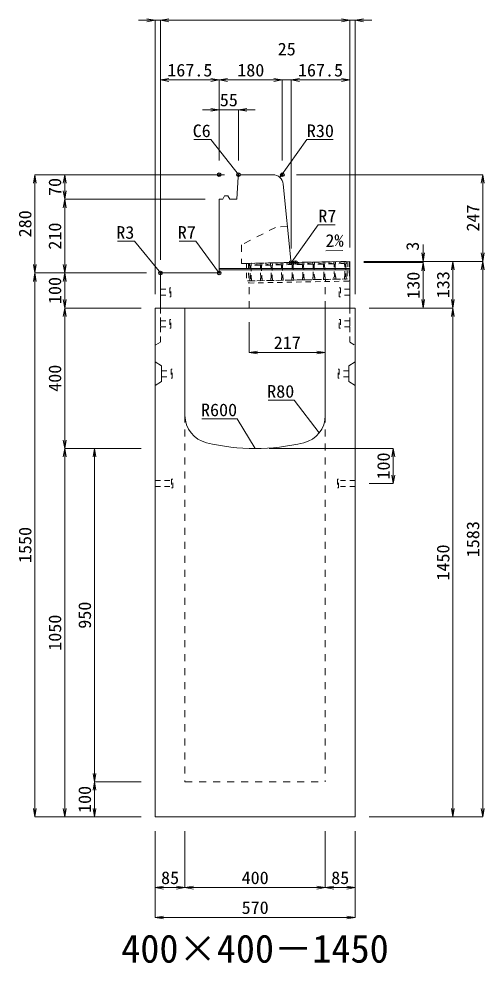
# Model space of a CAD drawing. Units: millimetres at full size; some dimension numbers follow another scale. Extents: x -18734 to 51600, y -18820 to 17820.
# Drawn here: x 39376 to 40703, y -8086 to -5396 of the extents above; entities that cross this region are included whole.
import ezdxf
from ezdxf.enums import TextEntityAlignment as Align

# ---------------------------------------------------------------- set-up
doc = ezdxf.new("R2010")
doc.units = ezdxf.units.MM
doc.header["$LTSCALE"] = 20
doc.header["$PDMODE"] = 32
doc.header["$PDSIZE"] = 10
doc.linetypes.add('USER1', pattern=[2, 1, -1])
doc.linetypes.add('USER2', pattern=[1.35, 0.75, -0.6])
for name, color, linetype, lineweight in [('インサート', 3, 'USER2', 9), ('グレーチング', 7, 'USER2', 5), ('受枠', 3, 'USER2', 9), ('寸法線', 7, 'Continuous', 13), ('引出線', 4, 'Continuous', 13), ('本体', 2, 'Continuous', 13), ('目地', 132, 'Continuous', 5)]:
    doc.layers.add(name, color=color, linetype=linetype, lineweight=lineweight)
doc.layers.add('作業エリア', color=11, linetype='Continuous')
doc.layers.add('文字', color=7, linetype='Continuous')
doc.styles.add('ＭＳ 明朝', font='')
doc.styles.get('ＭＳ 明朝').set_extended_font_data('MS Mincho')

# ---------------------------------------------------------------- blocks, each defined once
blk = doc.blocks.new('open_arrow')
at = {"color": 0, "linetype": 'Continuous', "lineweight": -2}
blk.add_lwpolyline([(7.5, 1.25), (0, 0), (7.5, -1.25)], dxfattribs=at)

msp = doc.modelspace()

# ---------------------------------------------------------------- linework, layer by layer
at = {"layer": 'インサート'}
for p, q in [((39780, -6166.5), (39807, -6166.5)), ((39780, -6166.5), (39780, -6183.5)), ((39780, -6183.5), (39807, -6183.5)), ((39810, -6162.5), (39807, -6162.5)), ((39807, -6162.5), (39807, -6187.5)), ((39807, -6187.5), (39810, -6187.5)), ((39810, -6187.5), (39810, -6162.5)), ((40290, -6162.5), (40293, -6162.5)), ((40290, -6187.5), (40290, -6162.5)), ((40293, -6187.5), (40290, -6187.5)), ((40293, -6162.5), (40293, -6187.5)), ((40320, -6166.5), (40293, -6166.5)), ((40320, -6183.5), (40293, -6183.5)), ((40320, -6166.5), (40320, -6183.5)), ((39780, -6256.5), (39807, -6256.5)), ((39780, -6256.5), (39780, -6273.5)), ((39810, -6252.5), (39807, -6252.5)), ((39807, -6252.5), (39807, -6277.5)), ((39810, -6277.5), (39810, -6252.5)), ((40290, -6252.5), (40293, -6252.5)), ((40290, -6277.5), (40290, -6252.5)), ((40293, -6252.5), (40293, -6277.5)), ((40320, -6256.5), (40293, -6256.5)), ((40320, -6256.5), (40320, -6273.5)), ((39780, -6273.5), (39807, -6273.5)), ((39807, -6277.5), (39810, -6277.5)), ((40293, -6277.5), (40290, -6277.5)), ((40320, -6273.5), (40293, -6273.5)), ((39783.2, -6398.5), (39810.2, -6398.5)), ((39783.2, -6398.5), (39783.2, -6415.5)), ((39813.2, -6394.5), (39810.2, -6394.5)), ((39810.2, -6394.5), (39810.2, -6419.5)), ((39813.2, -6419.5), (39813.2, -6394.5)), ((40286.8, -6394.5), (40289.8, -6394.5)), ((40286.8, -6419.5), (40286.8, -6394.5)), ((40289.8, -6394.5), (40289.8, -6419.5)), ((40316.8, -6398.5), (40289.8, -6398.5)), ((40316.8, -6398.5), (40316.8, -6415.5)), ((39783.2, -6415.5), (39810.2, -6415.5)), ((39810.2, -6419.5), (39813.2, -6419.5)), ((40289.8, -6419.5), (40286.8, -6419.5)), ((40316.8, -6415.5), (40289.8, -6415.5)), ((39765, -6711.5), (39812, -6711.5)), ((39765, -6711.5), (39765, -6728.5)), ((39815, -6707.5), (39812, -6707.5)), ((39812, -6707.5), (39812, -6732.5)), ((39815, -6732.5), (39815, -6707.5)), ((40288, -6707.5), (40285, -6707.5)), ((40285, -6707.5), (40285, -6732.5)), ((40288, -6732.5), (40288, -6707.5)), ((40335, -6711.5), (40288, -6711.5)), ((40335, -6728.5), (40335, -6711.5)), ((39765, -6728.5), (39812, -6728.5)), ((39812, -6732.5), (39815, -6732.5)), ((40285, -6732.5), (40288, -6732.5)), ((40335, -6728.5), (40288, -6728.5))]:
    msp.add_line(p, q, dxfattribs=at)
at = {"layer": 'グレーチング'}
for p, q in [((40033.97, -6092.54), (40308.92, -6087.21)), ((40064.08, -6097.95), (40038.97, -6092.44)), ((40064.08, -6097.95), (40039.08, -6098.44)), ((40094.07, -6097.37), (40068.96, -6091.86)), ((40094.07, -6097.37), (40069.08, -6097.86)), ((40124.07, -6096.79), (40098.96, -6091.28)), ((40124.07, -6096.79), (40099.07, -6097.28)), ((40154.06, -6096.21), (40128.95, -6090.7)), ((40154.06, -6096.21), (40129.07, -6096.7)), ((40184.06, -6095.63), (40158.95, -6090.12)), ((40184.06, -6095.63), (40159.06, -6096.12)), ((40214.05, -6095.05), (40188.94, -6089.54)), ((40214.05, -6095.05), (40189.06, -6095.54)), ((40244.05, -6094.47), (40218.93, -6088.96)), ((40244.05, -6094.47), (40219.05, -6094.95)), ((40274.04, -6093.89), (40248.93, -6088.38)), ((40274.04, -6093.89), (40249.05, -6094.37)), ((40304.04, -6093.31), (40278.92, -6087.8)), ((40304.04, -6093.31), (40279.04, -6093.79)), ((40034.94, -6142.53), (40309.89, -6137.21))]:
    msp.add_line(p, q, dxfattribs=at)
for points in [[(40033.97, -6092.54), (40038.97, -6092.44), (40039.08, -6098.44), (40038.1, -6099.46), (40038.8, -6135.45), (40039.82, -6136.43), (40039.94, -6142.43), (40034.94, -6142.53), (40034.82, -6136.53), (40035.8, -6135.51), (40035.1, -6099.52), (40034.09, -6098.53)], [(40068.8, -6134.87), (40069.81, -6135.85), (40069.93, -6141.85), (40064.93, -6141.95), (40064.82, -6135.95), (40065.8, -6134.93), (40065.1, -6098.93), (40064.08, -6097.95), (40063.96, -6091.96), (40068.96, -6091.86), (40069.08, -6097.86), (40068.1, -6098.88)], [(40098.79, -6134.29), (40099.81, -6135.27), (40099.92, -6141.27), (40094.93, -6141.37), (40094.81, -6135.37), (40095.79, -6134.35), (40095.09, -6098.35), (40094.07, -6097.37), (40093.96, -6091.38), (40098.96, -6091.28), (40099.07, -6097.28), (40098.09, -6098.3)], [(40128.78, -6133.71), (40129.8, -6134.69), (40129.92, -6140.69), (40124.92, -6140.79), (40124.8, -6134.79), (40125.78, -6133.77), (40125.09, -6097.77), (40124.07, -6096.79), (40123.95, -6090.79), (40128.95, -6090.7), (40129.07, -6096.7), (40128.09, -6097.72)], [(40158.78, -6133.13), (40159.8, -6134.11), (40159.91, -6140.11), (40154.91, -6140.2), (40154.8, -6134.21), (40155.78, -6133.19), (40155.08, -6097.19), (40154.06, -6096.21), (40153.95, -6090.21), (40158.95, -6090.12), (40159.06, -6096.12), (40158.08, -6097.14)], [(40185.77, -6132.61), (40185.08, -6096.61), (40184.06, -6095.63), (40183.94, -6089.63), (40188.94, -6089.54), (40189.06, -6095.54), (40188.08, -6096.55), (40188.77, -6132.55), (40189.79, -6133.53), (40189.91, -6139.53), (40184.91, -6139.62), (40184.79, -6133.63)], [(40215.77, -6132.03), (40215.07, -6096.03), (40214.05, -6095.05), (40213.94, -6089.05), (40218.93, -6088.96), (40219.05, -6094.95), (40218.07, -6095.97), (40218.77, -6131.97), (40219.79, -6132.95), (40219.9, -6138.95), (40214.9, -6139.04), (40214.79, -6133.04)], [(40249.05, -6094.37), (40248.06, -6095.39), (40248.76, -6131.39), (40249.78, -6132.37), (40249.9, -6138.37), (40244.9, -6138.46), (40244.78, -6132.46), (40245.76, -6131.44), (40245.07, -6095.45), (40244.05, -6094.47), (40243.93, -6088.47), (40248.93, -6088.38)], [(40279.04, -6093.79), (40278.06, -6094.81), (40278.76, -6130.81), (40279.78, -6131.79), (40279.89, -6137.79), (40274.89, -6137.88), (40274.78, -6131.88), (40275.76, -6130.86), (40275.06, -6094.87), (40274.04, -6093.89), (40273.92, -6087.89), (40278.92, -6087.8)], [(40304.89, -6137.3), (40304.77, -6131.3), (40305.75, -6130.28), (40305.05, -6094.29), (40304.04, -6093.31), (40303.92, -6087.31), (40308.92, -6087.21), (40309.03, -6093.21), (40308.05, -6094.23), (40308.75, -6130.23), (40309.77, -6131.21), (40309.89, -6137.21)]]:
    msp.add_lwpolyline(points, close=True, dxfattribs=at)
at = {"layer": '作業エリア'}
for p in [(39947.5, -5840), (39947.5, -5840), (40002.5, -5840), (40127.5, -5840), (40152.5, -6090), (40165, -6090), (39780, -6120), (39947.5, -6120)]:
    msp.add_point(p, dxfattribs=at)
at = {"layer": '受枠'}
for p, q in [((40024.97, -6092.71), (40317.92, -6087.04)), ((40024.97, -6092.71), (40025.94, -6142.7)), ((40030.97, -6092.59), (40032.05, -6148.58)), ((40311.92, -6087.16), (40312.89, -6137.15)), ((40317.92, -6087.04), (40319, -6143.03)), ((40312.89, -6137.15), (40025.94, -6142.7)), ((40032.05, -6148.58), (40319, -6143.03))]:
    msp.add_line(p, q, dxfattribs=at)
at = {"layer": '受枠', "linetype": 'Continuous'}
msp.add_line((40250.9, -6138.35), (40251.01, -6144.35), dxfattribs=at)
at = {"layer": '寸法線'}
for p, q in [((39828, -5400.05), (39717, -5400.05)), ((39765, -6180), (39765, -5400.05)), ((39780, -5400.05), (40320, -5400.05)), ((39780, -6083), (39780, -5400.05)), ((39780, -6083), (39780, -5400.05)), ((40272, -5400.05), (40383, -5400.05)), ((40320, -6047), (40320, -5400.05)), ((40320, -6047), (40320, -5400.05)), ((40335, -6180), (40335, -5400.05)), ((39780, -5570.05), (39947.5, -5570.05)), ((39780, -6083), (39780, -5570.05)), ((39947.5, -5800), (39947.5, -5570.05)), ((39947.5, -5570.05), (40127.5, -5570.05)), ((39947.5, -5800), (39947.5, -5570.05)), ((40079.5, -5570.05), (40200.5, -5570.05)), ((40127.5, -5800), (40127.5, -5570.05)), ((40127.5, -5800), (40127.5, -5570.05)), ((40152.5, -6050), (40152.5, -5570.05)), ((40152.5, -5570.05), (40320, -5570.05)), ((40152.5, -6050), (40152.5, -5570.05)), ((40320, -6047), (40320, -5570.05)), ((39899.5, -5655.05), (40050.5, -5655.05)), ((39947.5, -5800), (39947.5, -5655.05)), ((40002.5, -5800), (40002.5, -5655.05)), ((39422.06, -5840), (39422.06, -6120)), ((39962.5, -5840), (39422.06, -5840)), ((39507.06, -5910), (39507.06, -5840)), ((39962.5, -5840), (39507.06, -5840)), ((40167.5, -5840), (40698.78, -5840)), ((40698.78, -5840), (40698.78, -6087)), ((39507.06, -6120), (39507.06, -5910)), ((39907.5, -5910), (39507.06, -5910)), ((39907.5, -5910), (39507.06, -5910)), ((40528.78, -6039), (40528.78, -6138)), ((40360, -6087), (40528.78, -6087)), ((40360, -6087), (40613.78, -6087)), ((40360, -6087), (40698.78, -6087)), ((40360, -6087), (40698.78, -6087)), ((40360, -6090), (40528.78, -6090)), ((40360, -6090), (40528.78, -6090)), ((40528.78, -6090), (40528.78, -6220)), ((40613.78, -6087), (40613.78, -6220)), ((40698.78, -6087), (40698.78, -7670)), ((39740, -6120), (39422.06, -6120)), ((39422.06, -7670), (39422.06, -6120)), ((39740, -6120), (39422.06, -6120)), ((39507.06, -6220), (39507.06, -6120)), ((39740, -6120), (39507.06, -6120)), ((39740, -6120), (39507.06, -6120)), ((39507.06, -6220), (39507.06, -6620)), ((39725, -6220), (39507.06, -6220)), ((39725, -6220), (39507.06, -6220)), ((40375, -6220), (40528.78, -6220)), ((40375, -6220), (40613.78, -6220)), ((40375, -6220), (40613.78, -6220)), ((40613.78, -6220), (40613.78, -7670)), ((40033, -6260), (40033, -6346.67)), ((40033, -6346.67), (40250, -6346.67)), ((39725, -6620), (39507.06, -6620)), ((39507.06, -7670), (39507.06, -6620)), ((39725, -6620), (39507.06, -6620)), ((39592.06, -6620), (39592.06, -7570)), ((39725, -6620), (39592.06, -6620)), ((40090, -6620), (40443.78, -6620)), ((40443.78, -6620), (40443.78, -6720)), ((40375, -6720), (40443.78, -6720)), ((39725, -7570), (39592.06, -7570)), ((39592.06, -7570), (39592.06, -7670)), ((39725, -7570), (39592.06, -7570)), ((39725, -7670), (39422.06, -7670)), ((39725, -7670), (39507.06, -7670)), ((39725, -7670), (39592.06, -7670)), ((40375, -7670), (40613.78, -7670)), ((40375, -7670), (40698.78, -7670)), ((39765, -7710), (39765, -7871.16)), ((39765, -7710), (39765, -7956.16)), ((39850, -7710), (39850, -7871.16)), ((39850, -7710), (39850, -7871.16)), ((40250, -7710), (40250, -7871.16)), ((40250, -7710), (40250, -7871.16)), ((40335, -7710), (40335, -7871.16)), ((40335, -7710), (40335, -7956.16)), ((39765, -7871.16), (39850, -7871.16)), ((39850, -7871.16), (40250, -7871.16)), ((40250, -7871.16), (40335, -7871.16)), ((39765, -7956.16), (40335, -7956.16))]:
    msp.add_line(p, q, dxfattribs=at)
at = {"layer": '引出線'}
for points in [[(40005.29, -5842.99), (39923.41, -5740.07), (39875.07, -5740.07)], [(40120.48, -5847.76), (40197.4, -5740.07), (40272.08, -5740.07)], [(40154.14, -6088.19), (40230, -5982.98), (40277.93, -5982.98)], [(39780.88, -6120.88), (39705.62, -6029.7), (39657.89, -6029.7)], [(39945.45, -6117.95), (39880.97, -6029.7), (39833.04, -6029.7)], [(40251.14, -6056.74), (40299.85, -6055.77), (40251.11, -6056.74)], [(40232.76, -6575.58), (40161.5, -6482.47), (40086.83, -6482.47)], [(40050, -6620), (39998.63, -6535.25), (39897.63, -6535.25)]]:
    msp.add_lwpolyline(points, dxfattribs=at)
at = {"layer": '本体'}
for p, q in [((39997.5, -5910), (40002.07, -5845.98)), ((40002.07, -5845.98), (40008.5, -5840)), ((40100.35, -5840), (40008.5, -5840)), ((40151.87, -6083.7), (40130.2, -5867.01)), ((39947.5, -5910), (39947.5, -6113)), ((39947.5, -5910), (39957.5, -5910)), ((39957.5, -5910), (39962.5, -5900)), ((39962.5, -5900), (39972.5, -5900)), ((39972.5, -5900), (39977.5, -5910)), ((39977.5, -5910), (39997.5, -5910)), ((40165, -6090), (40158.83, -6090)), ((40165, -6090), (40320, -6087)), ((40320, -6220), (40320, -6087)), ((39780, -6123), (39780, -6220)), ((39940.5, -6120), (39783, -6120)), ((39765, -6220), (39765, -7670)), ((39850, -6220), (39765, -6220)), ((40320, -6220), (39780, -6220)), ((39850, -6220), (39850, -6525.96)), ((40250, -6525.96), (40250, -6220)), ((40335, -6220), (40250, -6220)), ((40335, -7670), (40335, -6220)), ((39765, -7670), (40335, -7670))]:
    msp.add_line(p, q, dxfattribs=at)
at = {"layer": '本体', "linetype": 'USER1'}
for p, q in [((40108, -5990), (40011, -6040)), ((40142.2, -5987), (40108, -5990)), ((40011, -6040), (40011, -6092.98)), ((40011, -6092.98), (40165, -6090)), ((40033, -6220), (40033, -6142.56)), ((40250, -6220), (40250, -6138.36))]:
    msp.add_line(p, q, dxfattribs=at)
at = {"layer": '本体', "linetype": 'USER2', "lineweight": 9}
for p, q in [((39780, -6220), (39780, -6317)), ((40320, -6220), (40320, -6317)), ((39780, -6317), (39765, -6326.5)), ((40320, -6317), (40335, -6326.5))]:
    msp.add_line(p, q, dxfattribs=at)
at = {"layer": '本体', "lineweight": 9}
for p, q in [((39765, -6373), (39783.2, -6384.5)), ((40335, -6373), (40316.8, -6384.5)), ((39783.2, -6384.5), (39783.2, -6429.5)), ((40316.8, -6384.5), (40316.8, -6429.5)), ((39765, -6441), (39783.2, -6429.5)), ((40335, -6441), (40316.8, -6429.5))]:
    msp.add_line(p, q, dxfattribs=at)
at = {"layer": '本体', "linetype": 'USER1', "lineweight": 15}
for p, q in [((39850, -6525.96), (39850, -7570)), ((40250, -6525.96), (40250, -7570)), ((39850, -7570), (40250, -7570))]:
    msp.add_line(p, q, dxfattribs=at)
at = {"layer": '本体'}
for centre, radius, start, end in [((40100.35, -5870), 30, 5.71059, 90), ((40158.83, -6083), 7, 185.71059, 270), ((39783, -6123), 3, 90, 180), ((39940.5, -6113), 7, 270, 0), ((39930, -6525.96), 80, 180, 256.65764), ((40170, -6525.96), 80, 283.34236, 0), ((40050, -6020), 600, 256.65764, 283.34236)]:
    msp.add_arc(centre, radius, start, end, dxfattribs=at)
at = {"layer": '目地'}
for p, q in [((40320, -6107), (39947.5, -6107)), ((40320, -6111), (39947.5, -6111))]:
    msp.add_line(p, q, dxfattribs=at)

# ---------------------------------------------------------------- block references
at = {"layer": '寸法線', "xscale": 3.2, "yscale": 3.2}
for p, rotation in [((39765, -5400.05), 180), ((40320, -5400.05), 180), ((40320, -5400.05), 180), ((39947.5, -5570.05), 180), ((40127.5, -5570.05), 180), ((40127.5, -5570.05), 180), ((40320, -5570.05), 180), ((39947.5, -5655.05), 180), ((39422.06, -5840), 270), ((39507.06, -5840), 270), ((40698.78, -5840), 270), ((39507.06, -5910), 90), ((39507.06, -5910), 270), ((40528.78, -6087), 90), ((40698.78, -6087), 90), ((39422.06, -6120), 90), ((39507.06, -6120), 90), ((40528.78, -6090), 270), ((40528.78, -6090), 270), ((40613.78, -6087), 270), ((40698.78, -6087), 270), ((39422.06, -6120), 270), ((39507.06, -6120), 270), ((39507.06, -6220), 90), ((40528.78, -6220), 90), ((40613.78, -6220), 90), ((39507.06, -6220), 270), ((40613.78, -6220), 270), ((40250, -6346.67), 180), ((39507.06, -6620), 90), ((39507.06, -6620), 270), ((39592.06, -6620), 270), ((40443.78, -6620), 270), ((40443.78, -6720), 90), ((39592.06, -7570), 90), ((39592.06, -7570), 270), ((39422.06, -7670), 90), ((39507.06, -7670), 90), ((39592.06, -7670), 90), ((40613.78, -7670), 90), ((40698.78, -7670), 90), ((39850, -7871.16), 180), ((40250, -7871.16), 180), ((40335, -7871.16), 180), ((40335, -7956.16), 180)]:
    msp.add_blockref('open_arrow', p, dxfattribs=dict(at, rotation=rotation))
for p in [(39780, -5400.05), (39780, -5400.05), (40335, -5400.05), (39780, -5570.05), (39947.5, -5570.05), (40152.5, -5570.05), (40152.5, -5570.05), (40002.5, -5655.05), (40033, -6346.67), (39765, -7871.16), (39850, -7871.16), (40250, -7871.16), (39765, -7956.16)]:
    msp.add_blockref('open_arrow', p, dxfattribs=at)
at = {"layer": '引出線', "xscale": 0.0533, "yscale": 0.0533}
for p, rotation in [((40005.29, -5842.99), 128.5), ((40120.48, -5847.76), 54.5), ((40251.14, -6056.74), 1.1), ((40154.14, -6088.19), 54.2), ((39780.88, -6120.88), 129.5), ((39945.45, -6117.95), 126.2), ((40232.76, -6575.58), 127.4), ((40050, -6620), 121.2)]:
    msp.add_blockref('open_arrow', p, dxfattribs=dict(at, rotation=rotation))

# ---------------------------------------------------------------- texts
at = {"layer": '寸法線', "style": 'ＭＳ 明朝', "width": 1.05}
for s, p in [('25', (40140, -5482.05)), ('167.5', (39863.75, -5542.05)), ('180', (40037.5, -5542.05)), ('167.5', (40236.25, -5542.05)), ('55', (39975, -5627.05)), ('217', (40141.5, -6318.67)), ('85', (39807.5, -7843.16)), ('400', (40050, -7843.16)), ('85', (40292.5, -7843.16)), ('570', (40050, -7928.16))]:
    msp.add_text(s, height=36.03, dxfattribs=at).set_placement(p, align=Align.MIDDLE_CENTER)
for s, p in [('70', (39479.06, -5875)), ('280', (39394.06, -5980)), ('247', (40670.78, -5963.5)), ('210', (39479.06, -6015)), ('3', (40498.78, -6043.66)), ('130', (40500.78, -6155)), ('133', (40585.78, -6153.5)), ('100', (39479.06, -6170)), ('400', (39479.06, -6420)), ('100', (40415.78, -6670)), ('1583', (40670.78, -6878.5)), ('1550', (39394.06, -6895)), ('1450', (40585.78, -6945)), ('950', (39564.06, -7095)), ('1050', (39479.06, -7145)), ('100', (39564.06, -7620))]:
    msp.add_text(s, height=36.03, rotation=90, dxfattribs=at).set_placement(p, align=Align.MIDDLE_CENTER)
at = {"layer": '引出線', "style": 'ＭＳ 明朝', "width": 1.05}
for s, p in [('C6', (39923.41, -5696.87)), ('R3', (39705.62, -5986.5)), ('R7', (39880.97, -5986.5)), ('R80', (40161.5, -6439.27)), ('R600', (39998.63, -6492.05))]:
    msp.add_text(s, height=36.03, dxfattribs=at).set_placement(p, align=Align.TOP_RIGHT)
for s, p in [('R30', (40197.4, -5696.87)), ('R7', (40230, -5939.78))]:
    msp.add_text(s, height=36.03, dxfattribs=at).set_placement(p, align=Align.TOP_LEFT)
msp.add_text('2%', height=36.03, rotation=1.146, dxfattribs=at).set_placement((40250.17, -6009.85), align=Align.TOP_LEFT)
at = {"layer": '文字', "style": 'ＭＳ 明朝'}
msp.add_text('400×400－1450', height=80.06, dxfattribs=at).set_placement((40049.52, -8044.97), align=Align.MIDDLE_CENTER)

doc.saveas('drawing.dxf')
